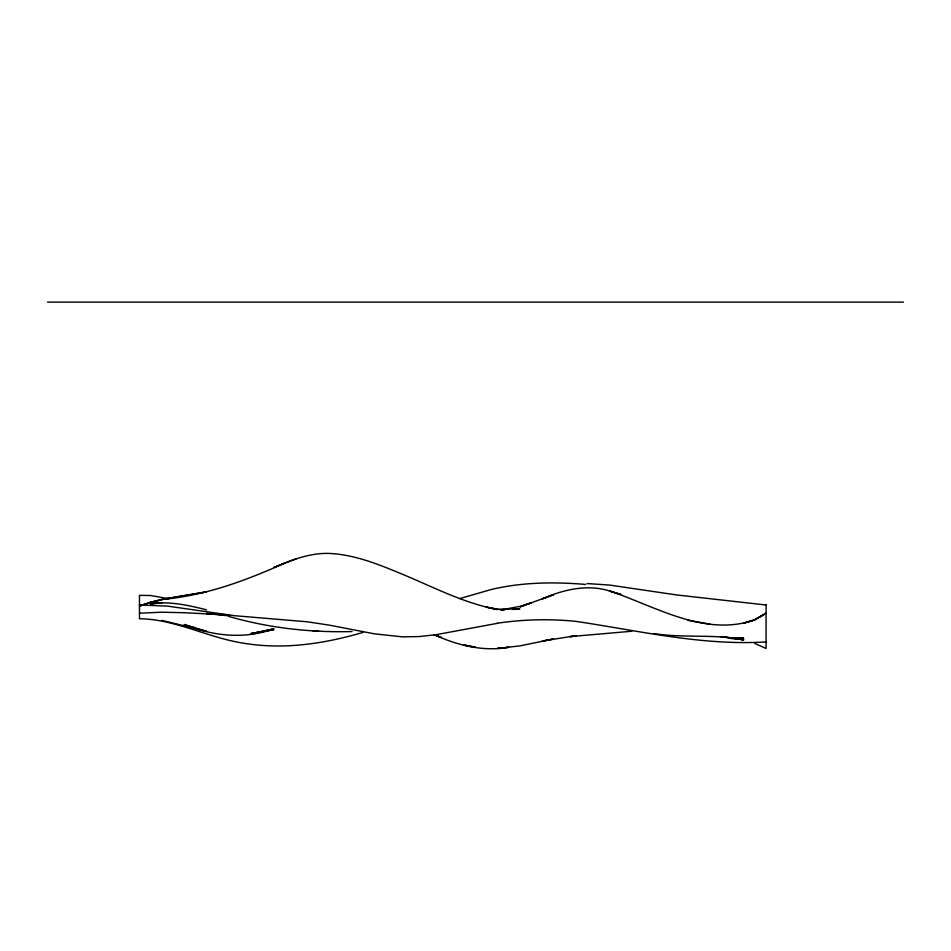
<?xml version="1.0" encoding="UTF-8"?>
<svg xmlns="http://www.w3.org/2000/svg" width="951" height="951" viewBox="0 0 951 951"><rect width="100%" height="100%" fill="white"/><g stroke="black" fill="none" stroke-linecap="round" stroke-linejoin="round"><path stroke-width="1.43" d="M766.066 613.169L754.88 619.731L766.066 613.324L754.88 619.588L743.682 623.143L754.88 619.909C704.204 637.253 655.94 606.393 609.413 590.916C586.981 583.938 563.158 589.679 542.284 598.868L553.47 594.767L519.9 606.928L531.098 602.934L519.9 606.381L500.321 610.031M296.118 558.784L273.745 567.485C291.529 560.127 310.062 552.602 329.688 553.458C357.243 554.825 382.884 566.178 408.015 576.579C437.21 589.121 466.049 603.612 497.528 609.555L486.341 607.107L497.528 609.139L519.9 609.032L512.91 609.508M284.931 563.075C245.215 580.764 205.713 595.611 161.848 599.475L206.605 591.843L161.848 599.332L139.476 605.739M459.761 598.583L491.929 589.323A236.621 236.621 0 0 1 508.714 586.078C534.153 582.119 560.044 582.274 585.638 584.437M363.258 632.332C327.132 642.983 288.997 649.129 251.361 644.338A204.31 204.31 0 0 1 228.989 640.273C199.175 633.152 170.621 619.065 139.476 618.756L139.476 595.35L150.662 595.516L168.85 598.738M251.361 633.449L273.745 629.693L251.361 633.532L273.745 629.051L251.361 633.913L273.745 628.849C244.431 639.619 212.679 636.088 184.232 624.51L206.605 631.321L161.848 620.373M497.528 623.309L435.986 634.709L419.201 636.564L402.416 636.861L374.444 633.841L329.688 625.199L307.316 621.799L234.588 615.701L167.447 606.108L139.476 605.002M150.662 603.742L161.848 602.958L150.662 603.802C169.54 601.02 188.393 605.228 206.605 609.853M139.476 613.217L161.848 612.206L184.232 612.717L228.989 615.024L206.605 613.49L228.989 615.879M501.724 610.269L504.517 610.078M631.797 631.238L570.255 636.599L542.284 641.057L553.47 638.989L519.9 645.895L497.528 648.392L508.714 647.31C483.31 651.839 457.134 645.36 434.12 634.602M732.496 638.525L743.682 637.966L731.093 638.608M352.072 631.535C310.561 632.677 268.943 628.029 228.989 616.474M47.55 302.133L903.45 302.133M766.066 641.937C701.695 645.836 638.965 630.715 575.854 621.36A317.052 317.052 0 0 0 497.516 623.202M587.04 583.557L609.413 585.043L676.553 594.934L766.066 605.002M312.903 630.846L318.502 631.048M654.169 633.604C683.828 638.311 714.225 633.77 743.682 639.88L732.496 638.18L743.682 639.69L735.289 638.822M710.124 624.129L687.739 620.29M184.232 625.187L194.028 627.446M434.12 634.793L441.585 637.598L435.368 634.995M754.88 643.47L766.066 648.463L766.066 604.658M150.662 602.233L139.476 606.132L150.662 602.256L161.848 599.724L150.662 602.233M575.854 635.767L570.255 636.635L575.854 635.767M732.496 637.966L721.31 636.885L732.496 637.966M475.143 647.215L463.957 645.004L475.143 647.215M620.611 594.351L609.413 590.963L620.611 594.411"/></g></svg>
